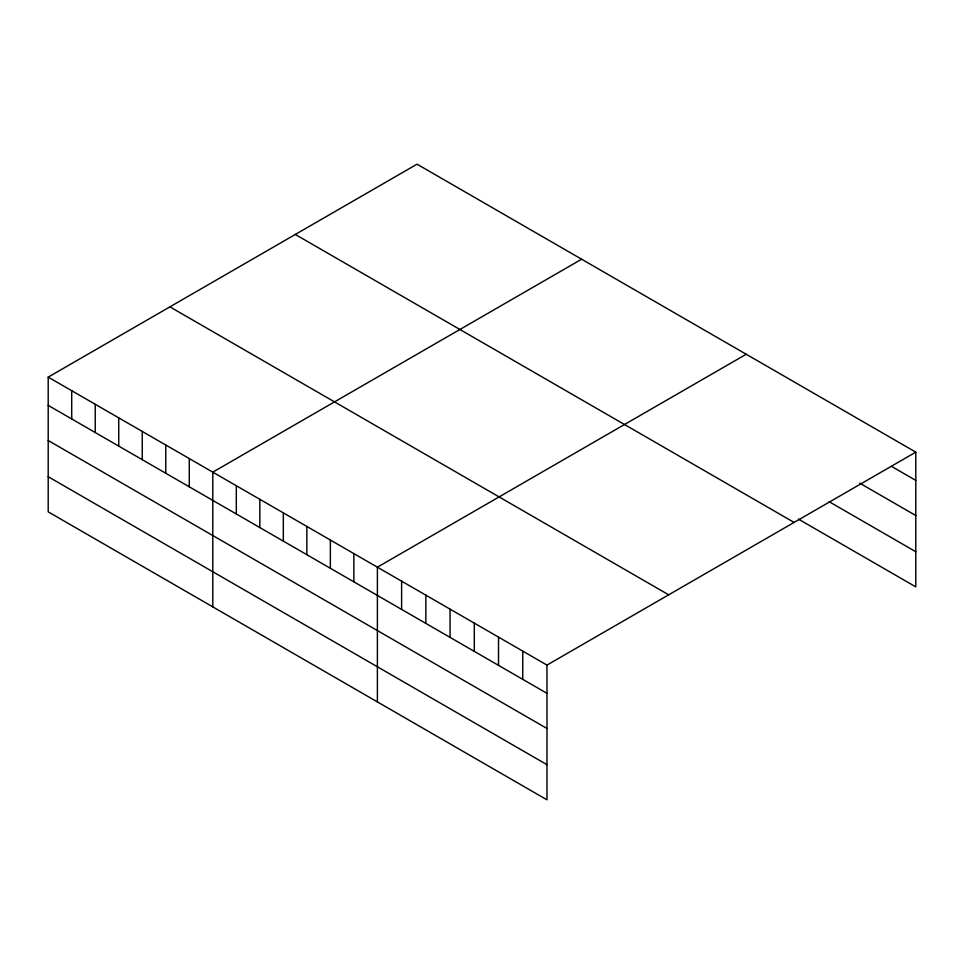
<?xml version="1.0" encoding="UTF-8"?>
<svg xmlns="http://www.w3.org/2000/svg" width="964" height="964" viewBox="0 0 964 964"><rect width="100%" height="100%" fill="white"/><g stroke="black" fill="none" stroke-linecap="round" stroke-linejoin="round"><path stroke-width="1.45" d="M48.2 377.129L546.974 665.088L546.974 799.819L48.2 511.848L48.2 377.129L417.026 164.181L915.8 452.152L915.8 586.871L798.493 519.15M581.617 259.22L212.791 472.155L212.791 606.874M746.22 354.246L377.394 567.181L377.394 701.9M546.974 665.088L915.8 452.152M891.58 466.407L915.8 480.397M859.695 483.145L915.8 515.535M829.1 501.678L915.8 551.733M295.309 234.457L794.083 522.416M169.917 306.853L668.691 594.824M48.2 405.374L546.974 693.333M48.2 440.512L546.974 728.471M48.2 476.71L546.974 764.681M522.753 651.11L522.753 679.343M498.521 637.12L498.521 665.365M474.3 623.13L474.3 651.375M450.068 609.14L450.068 637.385M425.847 595.162L425.847 623.395M401.614 581.172L401.614 609.417M353.872 553.613L353.872 581.846M330.363 540.033L330.363 568.278M306.853 526.452L306.853 554.698M283.332 512.884L283.332 541.129M259.822 499.304L259.822 527.549M236.313 485.736L236.313 513.969M189.281 458.575L189.281 486.82M165.772 445.007L165.772 473.252M142.25 431.426L142.25 459.671M118.741 417.858L118.741 446.091M95.231 404.278L95.231 432.523M71.71 390.697L71.71 418.942"/></g></svg>
